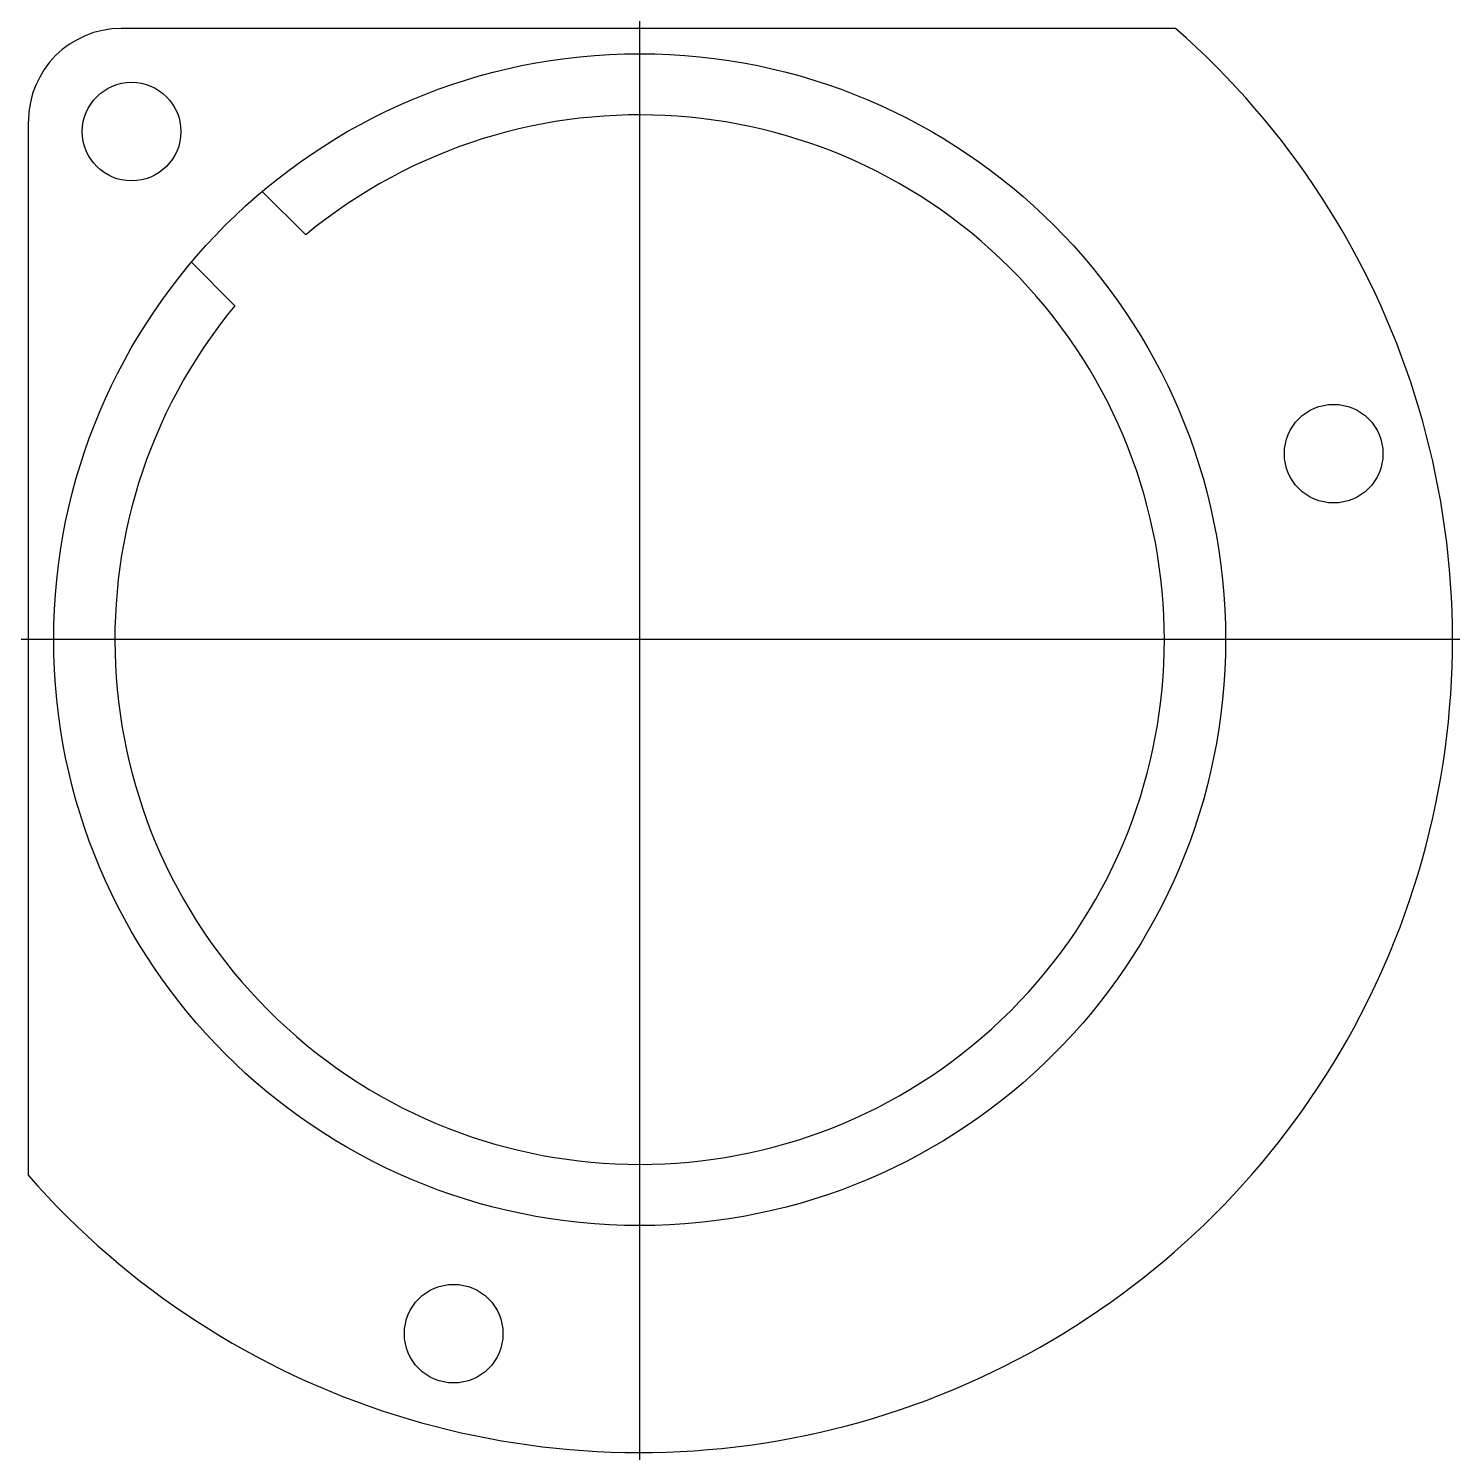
# Model space of a CAD drawing. Header units: millimetres. Extents: x -41.9 to 55.7, y -55.7 to 41.9.
import ezdxf

# ---------------------------------------------------------------- set-up
doc = ezdxf.new("R2010")
doc.units = ezdxf.units.MM

msp = doc.modelspace()

# ---------------------------------------------------------------- linework, layer by layer
for p, q in [((36.711, 41.859), (-35.509, 41.859)), ((-41.859, -36.711), (-41.859, 35.509)), ((-25.849, 30.699), (-22.874, 27.723)), ((-30.699, 25.849), (-27.723, 22.874))]:
    msp.add_line(p, q)
for direction in [(0, -1), (-1, 0)]:
    msp.add_xline((0, 0), direction)
for centre, radius in [((0, 0), 40.132), ((-34.798, 34.798), 3.378), ((47.536, 12.737), 3.378), ((-12.737, -47.536), 3.378)]:
    msp.add_circle(centre, radius)
for centre, radius, start, end in [((0, 0), 55.677, -138.7487, 48.7487), ((-35.509, 35.509), 6.35, 90, 180), ((0, 0), 35.941, 140.47471, 129.52529)]:
    msp.add_arc(centre, radius, start, end)

doc.saveas('drawing.dxf')
